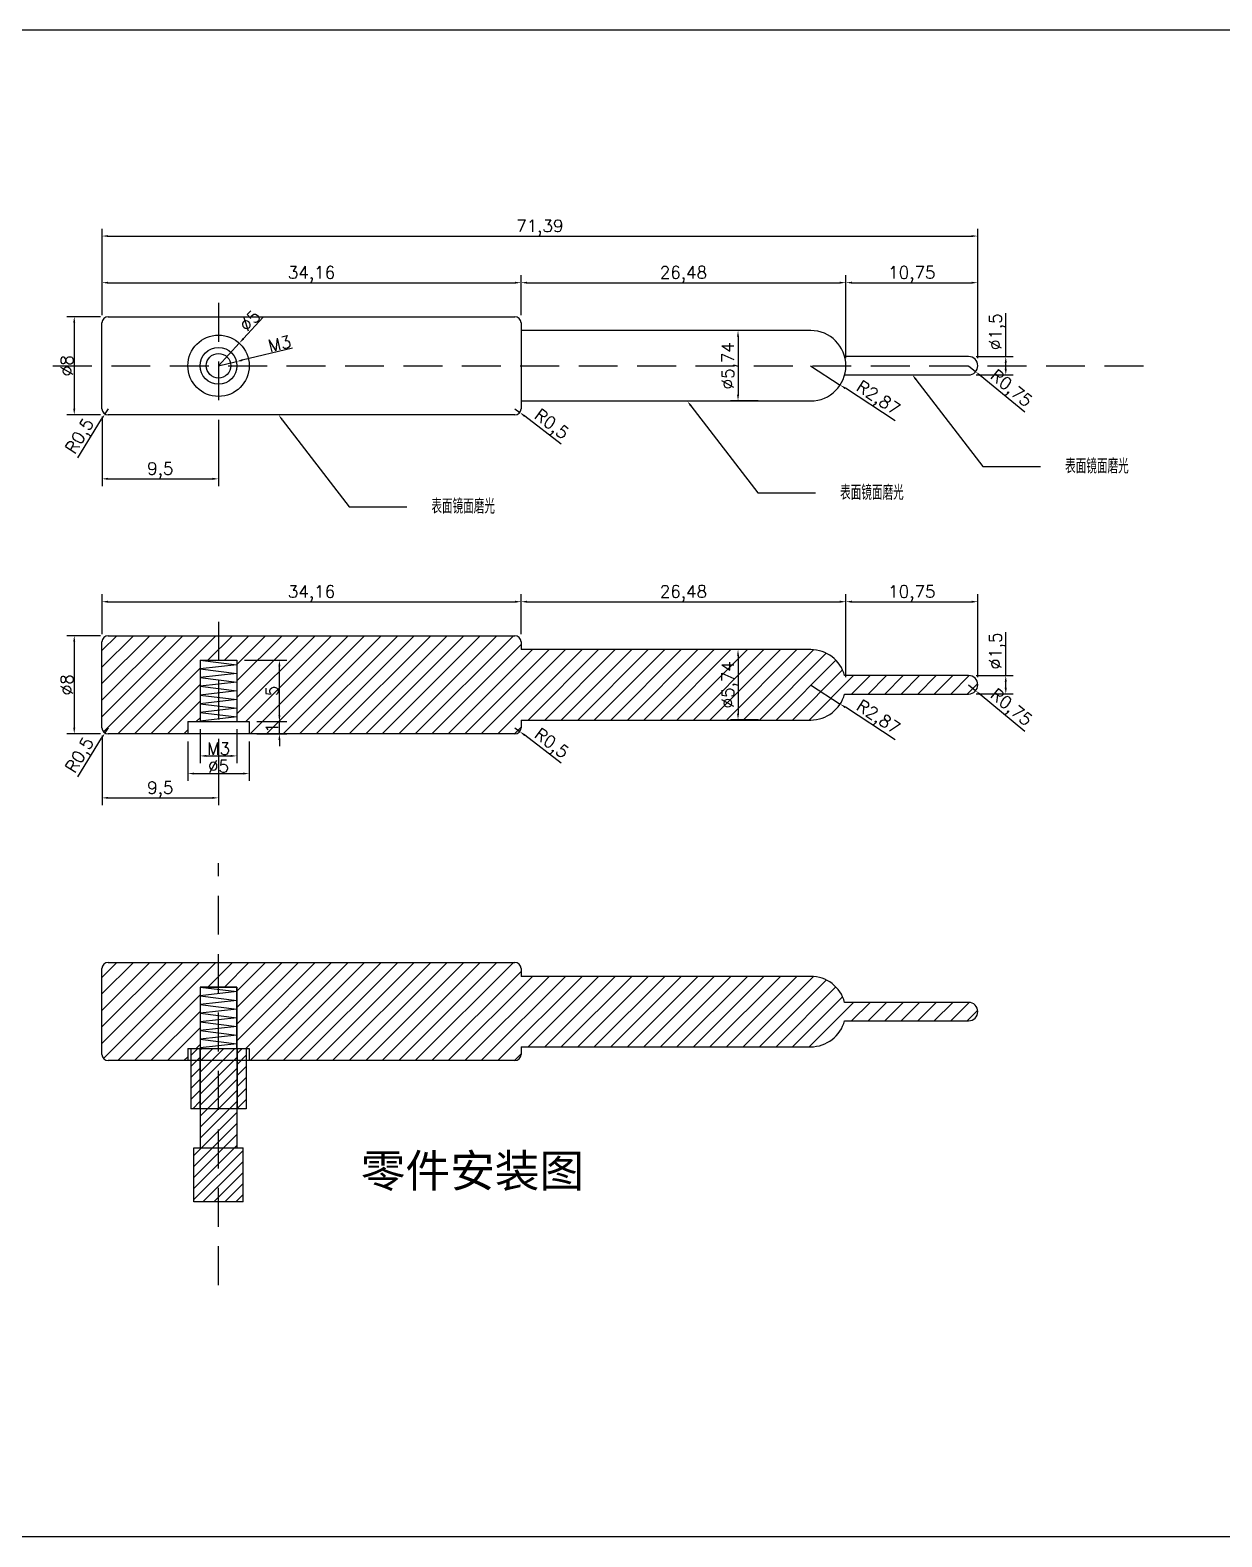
# Model space of a CAD drawing. Header units: millimetres. Extents: x 6817 to 15937, y -5221 to -164.
# Drawn here: x 10218.2 to 10315.4, y -1043.2 to -920.4 of the extents above; entities that cross this region are included whole.
import ezdxf
from ezdxf import colors
from ezdxf.entities.mleader import LeaderData, LeaderLine
from ezdxf.math import Vec2, Vec3

# ---------------------------------------------------------------- set-up
doc = ezdxf.new("R2010")
doc.units = ezdxf.units.MM
doc.linetypes.add('HIDDEN', pattern=[9.525, 6.35, -3.175])
doc.layers.add('图层2', color=108, linetype='Continuous')
doc.styles.get("Standard").update_dxf_attribs({"font": 'txt', "bigfont": 'gbcbig.shx'})
doc.dimstyles.new('ISO-25', dxfattribs={"dimtxt": 1, "dimasz": 0.5, "dimexe": 0.6, "dimexo": 0.625, "dimgap": 0.1, "dimtad": 1, "dimtxsty": 'Standard', "dimcen": 2.5, "dimadec": 0, "dimazin": 0, "dimtfac": 1, "dimtmove": 0, "dimatfit": 3, "dimfxl": 0, "dimarcsym": 0})

# ---------------------------------------------------------------- blocks, each defined once
blk = doc.blocks.new('*D493')
at = {"layer": 'Defpoints', "color": 0, "linetype": 'ByBlock', "transparency": 16777216}
for p in [(10258.22, -940.96), (10224.06, -944.23), (10258.22, -944.23)]:
    blk.add_point(p, dxfattribs=at)
at = {"layer": '图层2', "color": 0, "linetype": 'ByBlock', "lineweight": -2, "transparency": 16777216}
for p, q in [((10224.06, -943.61), (10224.06, -940.36)), ((10258.22, -943.61), (10258.22, -940.36)), ((10224.56, -940.96), (10257.72, -940.96))]:
    blk.add_line(p, q, dxfattribs=at)
at = {"layer": '图层2', "color": 0, "linetype": 'ByBlock', "transparency": 16777216}
for points in [[(10224.56, -940.88), (10224.56, -941.04), (10224.06, -940.96)], [(10257.72, -940.88), (10257.72, -941.04), (10258.22, -940.96)]]:
    blk.add_solid(points, dxfattribs=at)
at = {"layer": '图层2', "color": 0, "linetype": 'ByBlock', "transparency": 16777216, "insert": (10241.14, -940.28), "char_height": 1, "attachment_point": 5}
blk.add_mtext('34,16', dxfattribs=at)
blk = doc.blocks.new('*D494')
at = {"layer": 'Defpoints', "color": 0, "linetype": 'ByBlock', "transparency": 16777216}
for p in [(10284.7, -940.96), (10258.22, -944.23), (10284.7, -947.73)]:
    blk.add_point(p, dxfattribs=at)
at = {"layer": '图层2', "color": 0, "linetype": 'ByBlock', "lineweight": -2, "transparency": 16777216}
for p, q in [((10258.22, -943.61), (10258.22, -940.36)), ((10284.7, -947.11), (10284.7, -940.36)), ((10258.72, -940.96), (10284.2, -940.96))]:
    blk.add_line(p, q, dxfattribs=at)
at = {"layer": '图层2', "color": 0, "linetype": 'ByBlock', "transparency": 16777216}
for points in [[(10258.72, -940.88), (10258.72, -941.04), (10258.22, -940.96)], [(10284.2, -940.88), (10284.2, -941.04), (10284.7, -940.96)]]:
    blk.add_solid(points, dxfattribs=at)
at = {"layer": '图层2', "color": 0, "linetype": 'ByBlock', "transparency": 16777216, "insert": (10271.46, -940.28), "char_height": 1, "attachment_point": 5}
blk.add_mtext('26,48', dxfattribs=at)
blk = doc.blocks.new('*D495')
at = {"layer": 'Defpoints', "color": 0, "linetype": 'ByBlock', "transparency": 16777216}
for p in [(10295.45, -940.96), (10284.7, -947.73), (10295.45, -947.73)]:
    blk.add_point(p, dxfattribs=at)
at = {"layer": '图层2', "color": 0, "linetype": 'ByBlock', "lineweight": -2, "transparency": 16777216}
for p, q in [((10284.7, -947.11), (10284.7, -940.36)), ((10295.45, -947.11), (10295.45, -940.36)), ((10285.2, -940.96), (10294.95, -940.96))]:
    blk.add_line(p, q, dxfattribs=at)
at = {"layer": '图层2', "color": 0, "linetype": 'ByBlock', "transparency": 16777216}
for points in [[(10285.2, -940.88), (10285.2, -941.04), (10284.7, -940.96)], [(10294.95, -940.88), (10294.95, -941.04), (10295.45, -940.96)]]:
    blk.add_solid(points, dxfattribs=at)
at = {"layer": '图层2', "color": 0, "linetype": 'ByBlock', "transparency": 16777216, "insert": (10290.08, -940.28), "char_height": 1, "attachment_point": 5}
blk.add_mtext('10,75', dxfattribs=at)
blk = doc.blocks.new('*D496')
at = {"layer": 'Defpoints', "color": 0, "linetype": 'ByBlock', "transparency": 16777216}
for p in [(10224.56, -943.73), (10221.8, -951.73), (10224.56, -951.73)]:
    blk.add_point(p, dxfattribs=at)
at = {"layer": '图层2', "color": 0, "linetype": 'ByBlock', "lineweight": -2, "transparency": 16777216}
for p, q in [((10223.93, -943.73), (10221.2, -943.73)), ((10221.8, -944.23), (10221.8, -951.23)), ((10223.93, -951.73), (10221.2, -951.73))]:
    blk.add_line(p, q, dxfattribs=at)
at = {"layer": '图层2', "color": 0, "linetype": 'ByBlock', "transparency": 16777216}
for points in [[(10221.71, -944.23), (10221.88, -944.23), (10221.8, -943.73)], [(10221.71, -951.23), (10221.88, -951.23), (10221.8, -951.73)]]:
    blk.add_solid(points, dxfattribs=at)
at = {"layer": '图层2', "color": 0, "linetype": 'ByBlock', "transparency": 16777216, "insert": (10221.2, -947.73), "char_height": 1, "attachment_point": 5, "rotation": 90}
blk.add_mtext('%%C8', dxfattribs=at)
blk = doc.blocks.new('*D497')
at = {"layer": 'Defpoints', "color": 0, "linetype": 'ByBlock', "transparency": 16777216}
for p in [(10278.19, -944.86), (10275.91, -950.6), (10278.19, -950.6)]:
    blk.add_point(p, dxfattribs=at)
at = {"layer": '图层2', "color": 0, "linetype": 'ByBlock', "lineweight": -2, "transparency": 16777216}
for p, q in [((10277.56, -944.86), (10275.31, -944.86)), ((10275.91, -945.36), (10275.91, -950.1)), ((10277.56, -950.6), (10275.31, -950.6))]:
    blk.add_line(p, q, dxfattribs=at)
at = {"layer": '图层2', "color": 0, "linetype": 'ByBlock', "transparency": 16777216}
for points in [[(10275.83, -945.36), (10275.99, -945.36), (10275.91, -944.86)], [(10275.83, -950.1), (10275.99, -950.1), (10275.91, -950.6)]]:
    blk.add_solid(points, dxfattribs=at)
at = {"layer": '图层2', "color": 0, "linetype": 'ByBlock', "transparency": 16777216, "insert": (10275.23, -947.73), "char_height": 1, "attachment_point": 5, "rotation": 90}
blk.add_mtext('%%C5,74', dxfattribs=at)
blk = doc.blocks.new('*D498')
at = {"layer": 'Defpoints', "color": 0, "linetype": 'ByBlock', "transparency": 16777216}
for p in [(10294.7, -946.98), (10297.74, -946.98), (10294.7, -948.48)]:
    blk.add_point(p, dxfattribs=at)
at = {"layer": '图层2', "color": 0, "linetype": 'ByBlock', "lineweight": -2, "transparency": 16777216}
for p, q in [((10297.74, -946.98), (10297.74, -943.45)), ((10295.33, -946.98), (10298.34, -946.98)), ((10297.74, -947.98), (10297.74, -947.48)), ((10295.33, -948.48), (10298.34, -948.48))]:
    blk.add_line(p, q, dxfattribs=at)
at = {"layer": '图层2', "color": 0, "linetype": 'ByBlock', "transparency": 16777216}
for points in [[(10297.65, -947.48), (10297.82, -947.48), (10297.74, -946.98)], [(10297.65, -947.98), (10297.82, -947.98), (10297.74, -948.48)]]:
    blk.add_solid(points, dxfattribs=at)
at = {"layer": '图层2', "color": 0, "linetype": 'ByBlock', "transparency": 16777216, "insert": (10297.05, -944.96), "char_height": 1, "attachment_point": 5, "rotation": 90}
blk.add_mtext('%%C1,5', dxfattribs=at)
blk = doc.blocks.new('*D499')
at = {"layer": 'Defpoints', "color": 0, "linetype": 'ByBlock', "transparency": 16777216}
for p in [(10294.7, -947.73), (10295.28, -948.21)]:
    blk.add_point(p, dxfattribs=at)
at = {"layer": '图层2', "color": 0, "linetype": 'ByBlock', "lineweight": -2, "transparency": 16777216}
for p, q in [((10294.7, -947.73), (10295.28, -948.21)), ((10299.29, -951.52), (10295.66, -948.53))]:
    blk.add_line(p, q, dxfattribs=at)
at = {"layer": '图层2', "color": 0, "linetype": 'ByBlock', "transparency": 16777216}
blk.add_solid([(10295.72, -948.46), (10295.61, -948.59), (10295.28, -948.21)], dxfattribs=at)
at = {"layer": '图层2', "color": 0, "linetype": 'ByBlock', "transparency": 16777216, "insert": (10298.1, -949.66), "char_height": 1, "attachment_point": 5, "rotation": 320.4026}
blk.add_mtext('R0,75', dxfattribs=at)
blk = doc.blocks.new('*D500')
at = {"layer": 'Defpoints', "color": 0, "linetype": 'ByBlock', "transparency": 16777216}
for p in [(10281.83, -947.73), (10284.24, -949.3)]:
    blk.add_point(p, dxfattribs=at)
at = {"layer": '图层2', "color": 0, "linetype": 'ByBlock', "lineweight": -2, "transparency": 16777216}
for p, q in [((10281.83, -947.73), (10284.24, -949.3)), ((10288.73, -952.23), (10284.66, -949.57))]:
    blk.add_line(p, q, dxfattribs=at)
at = {"layer": '图层2', "color": 0, "linetype": 'ByBlock', "transparency": 16777216}
blk.add_solid([(10284.7, -949.5), (10284.61, -949.64), (10284.24, -949.3)], dxfattribs=at)
at = {"layer": '图层2', "color": 0, "linetype": 'ByBlock', "transparency": 16777216, "insert": (10287.28, -950.46), "char_height": 1, "attachment_point": 5, "rotation": 326.9039}
blk.add_mtext('R2,87', dxfattribs=at)
blk = doc.blocks.new('*D501')
at = {"layer": 'Defpoints', "color": 0, "linetype": 'ByBlock', "transparency": 16777216}
for p in [(10257.72, -951.23), (10258.12, -951.53)]:
    blk.add_point(p, dxfattribs=at)
at = {"layer": '图层2', "color": 0, "linetype": 'ByBlock', "lineweight": -2, "transparency": 16777216}
for p, q in [((10257.72, -951.23), (10258.12, -951.53)), ((10261.49, -954.11), (10258.52, -951.84))]:
    blk.add_line(p, q, dxfattribs=at)
at = {"layer": '图层2', "color": 0, "linetype": 'ByBlock', "transparency": 16777216}
blk.add_solid([(10258.57, -951.77), (10258.47, -951.9), (10258.12, -951.53)], dxfattribs=at)
at = {"layer": '图层2', "color": 0, "linetype": 'ByBlock', "transparency": 16777216, "insert": (10260.63, -952.59), "char_height": 1, "attachment_point": 5, "rotation": 322.661}
blk.add_mtext('R0,5', dxfattribs=at)
blk = doc.blocks.new('*D502')
at = {"layer": 'Defpoints', "color": 0, "linetype": 'ByBlock', "transparency": 16777216}
for p in [(10224.3, -951.66), (10224.56, -951.23)]:
    blk.add_point(p, dxfattribs=at)
at = {"layer": '图层2', "color": 0, "linetype": 'ByBlock', "lineweight": -2, "transparency": 16777216}
for p, q in [((10224.56, -951.23), (10224.3, -951.66)), ((10222.09, -955.23), (10224.03, -952.08))]:
    blk.add_line(p, q, dxfattribs=at)
at = {"layer": '图层2', "color": 0, "linetype": 'ByBlock', "transparency": 16777216}
blk.add_solid([(10223.96, -952.04), (10224.1, -952.13), (10224.3, -951.66)], dxfattribs=at)
at = {"layer": '图层2', "color": 0, "linetype": 'ByBlock', "transparency": 16777216, "insert": (10222.35, -953.51), "char_height": 1, "attachment_point": 5, "rotation": 58.3869}
blk.add_mtext('R0,5', dxfattribs=at)
blk = doc.blocks.new('*D503')
at = {"layer": 'Defpoints', "color": 0, "linetype": 'ByBlock', "transparency": 16777216}
for p in [(10224.06, -951.23), (10233.56, -951.73), (10233.56, -956.95)]:
    blk.add_point(p, dxfattribs=at)
at = {"layer": '图层2', "color": 0, "linetype": 'ByBlock', "lineweight": -2, "transparency": 16777216}
for p, q in [((10224.06, -951.86), (10224.06, -957.55)), ((10233.56, -952.36), (10233.56, -957.55)), ((10224.56, -956.95), (10233.06, -956.95))]:
    blk.add_line(p, q, dxfattribs=at)
at = {"layer": '图层2', "color": 0, "linetype": 'ByBlock', "transparency": 16777216}
for points in [[(10224.56, -956.86), (10224.56, -957.03), (10224.06, -956.95)], [(10233.06, -956.86), (10233.06, -957.03), (10233.56, -956.95)]]:
    blk.add_solid(points, dxfattribs=at)
at = {"layer": '图层2', "color": 0, "linetype": 'ByBlock', "transparency": 16777216, "insert": (10228.81, -956.26), "char_height": 1, "attachment_point": 5}
blk.add_mtext('9,5', dxfattribs=at)
blk = doc.blocks.new('*D504')
at = {"layer": 'Defpoints', "color": 0, "linetype": 'ByBlock', "transparency": 16777216}
for p in [(10258.22, -966.96), (10224.06, -970.23), (10258.22, -970.23)]:
    blk.add_point(p, dxfattribs=at)
at = {"layer": '图层2', "color": 0, "linetype": 'ByBlock', "lineweight": -2, "transparency": 16777216}
for p, q in [((10224.06, -969.61), (10224.06, -966.36)), ((10258.22, -969.61), (10258.22, -966.36)), ((10224.56, -966.96), (10257.72, -966.96))]:
    blk.add_line(p, q, dxfattribs=at)
at = {"layer": '图层2', "color": 0, "linetype": 'ByBlock', "transparency": 16777216}
for points in [[(10224.56, -966.88), (10224.56, -967.05), (10224.06, -966.96)], [(10257.72, -966.88), (10257.72, -967.05), (10258.22, -966.96)]]:
    blk.add_solid(points, dxfattribs=at)
at = {"layer": '图层2', "color": 0, "linetype": 'ByBlock', "transparency": 16777216, "insert": (10241.14, -966.28), "char_height": 1, "attachment_point": 5}
blk.add_mtext('34,16', dxfattribs=at)
blk = doc.blocks.new('*D297')
at = {"layer": 'Defpoints', "color": 0, "linetype": 'ByBlock', "transparency": 16777216}
for p in [(10284.7, -966.96), (10258.22, -970.23), (10284.7, -973.73)]:
    blk.add_point(p, dxfattribs=at)
at = {"layer": '图层2', "color": 0, "linetype": 'ByBlock', "lineweight": -2, "transparency": 16777216}
for p, q in [((10258.22, -969.61), (10258.22, -966.36)), ((10284.7, -973.11), (10284.7, -966.36)), ((10258.72, -966.96), (10284.2, -966.96))]:
    blk.add_line(p, q, dxfattribs=at)
at = {"layer": '图层2', "color": 0, "linetype": 'ByBlock', "transparency": 16777216}
for points in [[(10258.72, -966.88), (10258.72, -967.05), (10258.22, -966.96)], [(10284.2, -966.88), (10284.2, -967.05), (10284.7, -966.96)]]:
    blk.add_solid(points, dxfattribs=at)
at = {"layer": '图层2', "color": 0, "linetype": 'ByBlock', "transparency": 16777216, "insert": (10271.46, -966.28), "char_height": 1, "attachment_point": 5}
blk.add_mtext('26,48', dxfattribs=at)
blk = doc.blocks.new('*D505')
at = {"layer": 'Defpoints', "color": 0, "linetype": 'ByBlock', "transparency": 16777216}
for p in [(10295.45, -966.96), (10284.7, -973.73), (10295.45, -973.73)]:
    blk.add_point(p, dxfattribs=at)
at = {"layer": '图层2', "color": 0, "linetype": 'ByBlock', "lineweight": -2, "transparency": 16777216}
for p, q in [((10284.7, -973.11), (10284.7, -966.36)), ((10295.45, -973.11), (10295.45, -966.36)), ((10285.2, -966.96), (10294.95, -966.96))]:
    blk.add_line(p, q, dxfattribs=at)
at = {"layer": '图层2', "color": 0, "linetype": 'ByBlock', "transparency": 16777216}
for points in [[(10285.2, -966.88), (10285.2, -967.05), (10284.7, -966.96)], [(10294.95, -966.88), (10294.95, -967.05), (10295.45, -966.96)]]:
    blk.add_solid(points, dxfattribs=at)
at = {"layer": '图层2', "color": 0, "linetype": 'ByBlock', "transparency": 16777216, "insert": (10290.08, -966.28), "char_height": 1, "attachment_point": 5}
blk.add_mtext('10,75', dxfattribs=at)
blk = doc.blocks.new('*D506')
at = {"layer": 'Defpoints', "color": 0, "linetype": 'ByBlock', "transparency": 16777216}
for p in [(10224.56, -969.73), (10221.8, -977.73), (10224.56, -977.73)]:
    blk.add_point(p, dxfattribs=at)
at = {"layer": '图层2', "color": 0, "linetype": 'ByBlock', "lineweight": -2, "transparency": 16777216}
for p, q in [((10223.93, -969.73), (10221.2, -969.73)), ((10221.8, -970.23), (10221.8, -977.23)), ((10223.93, -977.73), (10221.2, -977.73))]:
    blk.add_line(p, q, dxfattribs=at)
at = {"layer": '图层2', "color": 0, "linetype": 'ByBlock', "transparency": 16777216}
for points in [[(10221.71, -970.23), (10221.88, -970.23), (10221.8, -969.73)], [(10221.71, -977.23), (10221.88, -977.23), (10221.8, -977.73)]]:
    blk.add_solid(points, dxfattribs=at)
at = {"layer": '图层2', "color": 0, "linetype": 'ByBlock', "transparency": 16777216, "insert": (10221.2, -973.73), "char_height": 1, "attachment_point": 5, "rotation": 90}
blk.add_mtext('%%C8', dxfattribs=at)
blk = doc.blocks.new('*D507')
at = {"layer": 'Defpoints', "color": 0, "linetype": 'ByBlock', "transparency": 16777216}
for p in [(10278.19, -970.86), (10275.91, -976.6), (10278.22, -976.6)]:
    blk.add_point(p, dxfattribs=at)
at = {"layer": '图层2', "color": 0, "linetype": 'ByBlock', "lineweight": -2, "transparency": 16777216}
for p, q in [((10277.56, -970.86), (10275.31, -970.86)), ((10275.91, -971.36), (10275.91, -976.1)), ((10277.59, -976.6), (10275.31, -976.6))]:
    blk.add_line(p, q, dxfattribs=at)
at = {"layer": '图层2', "color": 0, "linetype": 'ByBlock', "transparency": 16777216}
for points in [[(10275.83, -971.36), (10275.99, -971.36), (10275.91, -970.86)], [(10275.83, -976.1), (10275.99, -976.1), (10275.91, -976.6)]]:
    blk.add_solid(points, dxfattribs=at)
at = {"layer": '图层2', "color": 0, "linetype": 'ByBlock', "transparency": 16777216, "insert": (10275.23, -973.73), "char_height": 1, "attachment_point": 5, "rotation": 90}
blk.add_mtext('%%C5,74', dxfattribs=at)
blk = doc.blocks.new('*D508')
at = {"layer": 'Defpoints', "color": 0, "linetype": 'ByBlock', "transparency": 16777216}
for p in [(10294.7, -972.98), (10297.74, -972.98), (10294.7, -974.48)]:
    blk.add_point(p, dxfattribs=at)
at = {"layer": '图层2', "color": 0, "linetype": 'ByBlock', "lineweight": -2, "transparency": 16777216}
for p, q in [((10297.74, -972.98), (10297.74, -969.45)), ((10295.33, -972.98), (10298.34, -972.98)), ((10297.74, -973.98), (10297.74, -973.48)), ((10295.33, -974.48), (10298.34, -974.48))]:
    blk.add_line(p, q, dxfattribs=at)
at = {"layer": '图层2', "color": 0, "linetype": 'ByBlock', "transparency": 16777216}
for points in [[(10297.65, -973.48), (10297.82, -973.48), (10297.74, -972.98)], [(10297.65, -973.98), (10297.82, -973.98), (10297.74, -974.48)]]:
    blk.add_solid(points, dxfattribs=at)
at = {"layer": '图层2', "color": 0, "linetype": 'ByBlock', "transparency": 16777216, "insert": (10297.05, -970.97), "char_height": 1, "attachment_point": 5, "rotation": 90}
blk.add_mtext('%%C1,5', dxfattribs=at)
blk = doc.blocks.new('*D509')
at = {"layer": 'Defpoints', "color": 0, "linetype": 'ByBlock', "transparency": 16777216}
for p in [(10294.7, -973.73), (10295.28, -974.21)]:
    blk.add_point(p, dxfattribs=at)
at = {"layer": '图层2', "color": 0, "linetype": 'ByBlock', "lineweight": -2, "transparency": 16777216}
for p, q in [((10294.7, -973.73), (10295.28, -974.21)), ((10299.29, -977.53), (10295.66, -974.53))]:
    blk.add_line(p, q, dxfattribs=at)
at = {"layer": '图层2', "color": 0, "linetype": 'ByBlock', "transparency": 16777216}
blk.add_solid([(10295.72, -974.47), (10295.61, -974.59), (10295.28, -974.21)], dxfattribs=at)
at = {"layer": '图层2', "color": 0, "linetype": 'ByBlock', "transparency": 16777216, "insert": (10298.1, -975.66), "char_height": 1, "attachment_point": 5, "rotation": 320.4026}
blk.add_mtext('R0,75', dxfattribs=at)
blk = doc.blocks.new('*D510')
at = {"layer": 'Defpoints', "color": 0, "linetype": 'ByBlock', "transparency": 16777216}
for p in [(10281.83, -973.73), (10284.24, -975.3)]:
    blk.add_point(p, dxfattribs=at)
at = {"layer": '图层2', "color": 0, "linetype": 'ByBlock', "lineweight": -2, "transparency": 16777216}
for p, q in [((10281.83, -973.73), (10284.24, -975.3)), ((10288.73, -978.23), (10284.66, -975.57))]:
    blk.add_line(p, q, dxfattribs=at)
at = {"layer": '图层2', "color": 0, "linetype": 'ByBlock', "transparency": 16777216}
blk.add_solid([(10284.7, -975.5), (10284.61, -975.64), (10284.24, -975.3)], dxfattribs=at)
at = {"layer": '图层2', "color": 0, "linetype": 'ByBlock', "transparency": 16777216, "insert": (10287.28, -976.47), "char_height": 1, "attachment_point": 5, "rotation": 326.9039}
blk.add_mtext('R2,87', dxfattribs=at)
blk = doc.blocks.new('*D511')
at = {"layer": 'Defpoints', "color": 0, "linetype": 'ByBlock', "transparency": 16777216}
for p in [(10257.72, -977.23), (10258.12, -977.54)]:
    blk.add_point(p, dxfattribs=at)
at = {"layer": '图层2', "color": 0, "linetype": 'ByBlock', "lineweight": -2, "transparency": 16777216}
for p, q in [((10257.72, -977.23), (10258.12, -977.54)), ((10261.49, -980.11), (10258.52, -977.84))]:
    blk.add_line(p, q, dxfattribs=at)
at = {"layer": '图层2', "color": 0, "linetype": 'ByBlock', "transparency": 16777216}
blk.add_solid([(10258.57, -977.77), (10258.47, -977.91), (10258.12, -977.54)], dxfattribs=at)
at = {"layer": '图层2', "color": 0, "linetype": 'ByBlock', "transparency": 16777216, "insert": (10260.63, -978.6), "char_height": 1, "attachment_point": 5, "rotation": 322.661}
blk.add_mtext('R0,5', dxfattribs=at)
blk = doc.blocks.new('*D512')
at = {"layer": 'Defpoints', "color": 0, "linetype": 'ByBlock', "transparency": 16777216}
for p in [(10224.56, -977.23), (10224.3, -977.66)]:
    blk.add_point(p, dxfattribs=at)
at = {"layer": '图层2', "color": 0, "linetype": 'ByBlock', "lineweight": -2, "transparency": 16777216}
for p, q in [((10224.56, -977.23), (10224.3, -977.66)), ((10222.09, -981.24), (10224.03, -978.09))]:
    blk.add_line(p, q, dxfattribs=at)
at = {"layer": '图层2', "color": 0, "linetype": 'ByBlock', "transparency": 16777216}
blk.add_solid([(10223.96, -978.04), (10224.1, -978.13), (10224.3, -977.66)], dxfattribs=at)
at = {"layer": '图层2', "color": 0, "linetype": 'ByBlock', "transparency": 16777216, "insert": (10222.35, -979.52), "char_height": 1, "attachment_point": 5, "rotation": 58.3869}
blk.add_mtext('R0,5', dxfattribs=at)
blk = doc.blocks.new('*D513')
at = {"layer": 'Defpoints', "color": 0, "linetype": 'ByBlock', "transparency": 16777216}
for p in [(10224.06, -977.23), (10233.56, -977.73), (10233.56, -982.95)]:
    blk.add_point(p, dxfattribs=at)
at = {"layer": '图层2', "color": 0, "linetype": 'ByBlock', "lineweight": -2, "transparency": 16777216}
for p, q in [((10224.06, -977.86), (10224.06, -983.55)), ((10233.56, -978.36), (10233.56, -983.55)), ((10224.56, -982.95), (10233.06, -982.95))]:
    blk.add_line(p, q, dxfattribs=at)
at = {"layer": '图层2', "color": 0, "linetype": 'ByBlock', "transparency": 16777216}
for points in [[(10224.56, -982.87), (10224.56, -983.03), (10224.06, -982.95)], [(10233.06, -982.87), (10233.06, -983.03), (10233.56, -982.95)]]:
    blk.add_solid(points, dxfattribs=at)
at = {"layer": '图层2', "color": 0, "linetype": 'ByBlock', "transparency": 16777216, "insert": (10228.81, -982.27), "char_height": 1, "attachment_point": 5}
blk.add_mtext('9,5', dxfattribs=at)
blk = doc.blocks.new('*D514')
at = {"layer": 'Defpoints', "color": 0, "linetype": 'ByBlock', "transparency": 16777216}
for p in [(10231.06, -977.73), (10236.06, -977.73), (10236.06, -980.97)]:
    blk.add_point(p, dxfattribs=at)
at = {"layer": '图层2', "color": 0, "linetype": 'ByBlock', "lineweight": -2, "transparency": 16777216}
for p, q in [((10231.06, -978.36), (10231.06, -981.57)), ((10236.06, -978.36), (10236.06, -981.57)), ((10231.56, -980.97), (10235.56, -980.97))]:
    blk.add_line(p, q, dxfattribs=at)
at = {"layer": '图层2', "color": 0, "linetype": 'ByBlock', "transparency": 16777216}
for points in [[(10231.56, -980.89), (10231.56, -981.05), (10231.06, -980.97)], [(10235.56, -980.89), (10235.56, -981.05), (10236.06, -980.97)]]:
    blk.add_solid(points, dxfattribs=at)
at = {"layer": '图层2', "color": 0, "linetype": 'ByBlock', "transparency": 16777216, "insert": (10233.56, -980.37), "char_height": 1, "attachment_point": 5}
blk.add_mtext('%%C5', dxfattribs=at)
blk = doc.blocks.new('*D515')
at = {"layer": 'Defpoints', "color": 0, "linetype": 'ByBlock', "transparency": 16777216}
for p in [(10232.06, -976.73), (10235.06, -976.73), (10235.06, -979.53)]:
    blk.add_point(p, dxfattribs=at)
at = {"layer": '图层2', "color": 0, "linetype": 'ByBlock', "lineweight": -2, "transparency": 16777216}
for p, q in [((10232.06, -977.36), (10232.06, -980.13)), ((10235.06, -977.36), (10235.06, -980.13)), ((10232.56, -979.53), (10234.56, -979.53))]:
    blk.add_line(p, q, dxfattribs=at)
at = {"layer": '图层2', "color": 0, "linetype": 'ByBlock', "transparency": 16777216}
for points in [[(10232.56, -979.45), (10232.56, -979.61), (10232.06, -979.53)], [(10234.56, -979.45), (10234.56, -979.61), (10235.06, -979.53)]]:
    blk.add_solid(points, dxfattribs=at)
at = {"layer": '图层2', "color": 0, "linetype": 'ByBlock', "transparency": 16777216, "insert": (10233.56, -978.93), "char_height": 1, "attachment_point": 5}
blk.add_mtext('M3', dxfattribs=at)
blk = doc.blocks.new('*D516')
at = {"layer": 'Defpoints', "color": 0, "linetype": 'ByBlock', "transparency": 16777216}
for p in [(10236.06, -976.73), (10238.52, -976.73), (10236.06, -977.73)]:
    blk.add_point(p, dxfattribs=at)
at = {"layer": '图层2', "color": 0, "linetype": 'ByBlock', "lineweight": -2, "transparency": 16777216}
for p, q in [((10238.52, -976.23), (10238.52, -975.73)), ((10236.68, -976.73), (10239.12, -976.73)), ((10238.52, -977.73), (10238.52, -976.73)), ((10236.68, -977.73), (10239.12, -977.73)), ((10238.52, -978.23), (10238.52, -978.73))]:
    blk.add_line(p, q, dxfattribs=at)
at = {"layer": '图层2', "color": 0, "linetype": 'ByBlock', "transparency": 16777216}
for points in [[(10238.44, -976.23), (10238.61, -976.23), (10238.52, -976.73)], [(10238.44, -978.23), (10238.61, -978.23), (10238.52, -977.73)]]:
    blk.add_solid(points, dxfattribs=at)
at = {"layer": '图层2', "color": 0, "linetype": 'ByBlock', "transparency": 16777216, "insert": (10237.92, -977.23), "char_height": 1, "attachment_point": 5, "rotation": 90}
blk.add_mtext('1', dxfattribs=at)
blk = doc.blocks.new('*D517')
at = {"layer": 'Defpoints', "color": 0, "linetype": 'ByBlock', "transparency": 16777216}
for p in [(10235.06, -971.73), (10238.52, -971.73), (10236.06, -976.73)]:
    blk.add_point(p, dxfattribs=at)
at = {"layer": '图层2', "color": 0, "linetype": 'ByBlock', "lineweight": -2, "transparency": 16777216}
for p, q in [((10235.68, -971.73), (10239.12, -971.73)), ((10238.52, -976.23), (10238.52, -972.23)), ((10236.68, -976.73), (10239.12, -976.73))]:
    blk.add_line(p, q, dxfattribs=at)
at = {"layer": '图层2', "color": 0, "linetype": 'ByBlock', "transparency": 16777216}
for points in [[(10238.44, -972.23), (10238.61, -972.23), (10238.52, -971.73)], [(10238.44, -976.23), (10238.61, -976.23), (10238.52, -976.73)]]:
    blk.add_solid(points, dxfattribs=at)
at = {"layer": '图层2', "color": 0, "linetype": 'ByBlock', "transparency": 16777216, "insert": (10237.92, -974.23), "char_height": 1, "attachment_point": 5, "rotation": 90}
blk.add_mtext('5', dxfattribs=at)
blk = doc.blocks.new('*D518')
at = {"layer": 'Defpoints', "color": 0, "linetype": 'ByBlock', "transparency": 16777216}
for p in [(10233.56, -947.73), (10235.02, -947.39)]:
    blk.add_point(p, dxfattribs=at)
at = {"layer": '图层2', "color": 0, "linetype": 'ByBlock', "lineweight": -2, "transparency": 16777216}
for p, q in [((10239.58, -946.31), (10235.5, -947.27)), ((10233.56, -947.73), (10235.02, -947.39))]:
    blk.add_line(p, q, dxfattribs=at)
at = {"layer": '图层2', "color": 0, "linetype": 'ByBlock', "transparency": 16777216}
blk.add_solid([(10235.49, -947.19), (10235.52, -947.35), (10235.02, -947.39)], dxfattribs=at)
at = {"layer": '图层2', "color": 0, "linetype": 'ByBlock', "transparency": 16777216, "insert": (10238.53, -945.94), "char_height": 1, "attachment_point": 5, "rotation": 13.2527}
blk.add_mtext('M3', dxfattribs=at)
blk = doc.blocks.new('*D519')
at = {"layer": 'Defpoints', "color": 0, "linetype": 'ByBlock', "transparency": 16777216}
for p in [(10235.25, -945.89), (10233.56, -947.73)]:
    blk.add_point(p, dxfattribs=at)
at = {"layer": '图层2', "color": 0, "linetype": 'ByBlock', "lineweight": -2, "transparency": 16777216}
for p, q in [((10237.19, -943.78), (10235.59, -945.52)), ((10233.56, -947.73), (10235.25, -945.89))]:
    blk.add_line(p, q, dxfattribs=at)
at = {"layer": '图层2', "color": 0, "linetype": 'ByBlock', "transparency": 16777216}
blk.add_solid([(10235.53, -945.47), (10235.65, -945.58), (10235.25, -945.89)], dxfattribs=at)
at = {"layer": '图层2', "color": 0, "linetype": 'ByBlock', "transparency": 16777216, "insert": (10236.12, -944.06), "char_height": 1, "attachment_point": 5, "rotation": 47.3522}
blk.add_mtext('%%C5', dxfattribs=at)
blk = doc.blocks.new('*D1729')
at = {"layer": 'Defpoints', "color": 0, "linetype": 'ByBlock', "transparency": 16777216}
for p in [(10295.45, -937.16), (10224.06, -944.23), (10295.45, -946.37)]:
    blk.add_point(p, dxfattribs=at)
at = {"layer": '图层2', "color": 0, "linetype": 'ByBlock', "lineweight": -2, "transparency": 16777216}
for p, q in [((10224.06, -943.61), (10224.06, -936.56)), ((10295.45, -945.74), (10295.45, -936.56)), ((10224.56, -937.16), (10294.95, -937.16))]:
    blk.add_line(p, q, dxfattribs=at)
at = {"layer": '图层2', "color": 0, "linetype": 'ByBlock', "transparency": 16777216}
for points in [[(10224.56, -937.08), (10224.56, -937.24), (10224.06, -937.16)], [(10294.95, -937.08), (10294.95, -937.24), (10295.45, -937.16)]]:
    blk.add_solid(points, dxfattribs=at)
at = {"layer": '图层2', "color": 0, "linetype": 'ByBlock', "transparency": 16777216, "insert": (10259.75, -936.48), "char_height": 1, "attachment_point": 5}
blk.add_mtext('71,39', dxfattribs=at)

msp = doc.modelspace()

# ---------------------------------------------------------------- hatches: boundary and pattern name
at = {"layer": '图层2', "linetype": 'ByBlock'}
h = msp.add_hatch(dxfattribs=at)
h.set_pattern_fill('ANSI31', color=4, scale=0.3)
h.set_pattern_definition([(45, (9073.1978, 178.9382), (-0.6735192, 0.6735192), [])])
edge = h.paths.add_edge_path()
edge.add_line((10284.604, -974.484), (10294.702, -974.484))
edge.add_arc((10294.702, -973.734), 0.75, 270, 450)
edge.add_line((10294.702, -972.984), (10284.604, -972.984))
edge.add_arc((10281.834, -973.734), 2.87, 15.14864, 90)
edge.add_line((10281.834, -970.864), (10258.222, -970.864))
edge.add_line((10258.222, -970.864), (10258.222, -970.234))
edge.add_arc((10257.722, -970.234), 0.5, 0, 90)
edge.add_line((10257.722, -969.734), (10233.558, -969.734))
edge.add_line((10233.558, -969.734), (10233.558, -971.735))
edge.add_line((10233.558, -971.735), (10235.058, -971.735))
edge.add_line((10235.058, -971.735), (10235.058, -976.735))
edge.add_line((10235.058, -976.735), (10236.058, -976.735))
edge.add_line((10236.058, -976.735), (10236.058, -977.734))
edge.add_line((10236.058, -977.734), (10257.722, -977.734))
edge.add_arc((10257.722, -977.234), 0.5, 270, 360)
edge.add_line((10258.222, -977.234), (10258.222, -976.604))
edge.add_line((10258.222, -976.604), (10281.834, -976.604))
edge.add_arc((10281.834, -973.734), 2.87, 270, 344.85136)
edge = h.paths.add_edge_path()
edge.add_arc((10224.558, -970.234), 0.5, 90, 180)
edge.add_line((10224.058, -970.234), (10224.058, -977.234))
edge.add_arc((10224.558, -977.234), 0.5, 180, 270)
edge.add_line((10224.558, -977.734), (10231.058, -977.734))
edge.add_line((10231.058, -977.734), (10231.058, -976.735))
edge.add_line((10231.058, -976.735), (10232.058, -976.735))
edge.add_line((10232.058, -976.735), (10232.058, -971.735))
edge.add_line((10232.058, -971.735), (10233.558, -971.735))
edge.add_line((10233.558, -971.735), (10233.558, -969.734))
edge.add_line((10233.558, -969.734), (10224.558, -969.734))
h = msp.add_hatch(dxfattribs=at)
h.set_pattern_fill('ANSI31', color=4, scale=0.3)
h.set_pattern_definition([(45, (9073.1978, 152.30415), (-0.6735192, 0.6735192), [])])
edge = h.paths.add_edge_path()
edge.add_line((10284.604, -1001.118), (10294.702, -1001.118))
edge.add_arc((10294.702, -1000.368), 0.75, 270, 450)
edge.add_line((10294.702, -999.618), (10284.604, -999.618))
edge.add_arc((10281.834, -1000.368), 2.87, 15.14864, 90)
edge.add_line((10281.834, -997.498), (10258.222, -997.498))
edge.add_line((10258.222, -997.498), (10258.222, -996.868))
edge.add_arc((10257.722, -996.868), 0.5, 0, 90)
edge.add_line((10257.722, -996.368), (10233.558, -996.368))
edge.add_line((10233.558, -996.368), (10233.558, -998.369))
edge.add_line((10233.558, -998.369), (10235.058, -998.369))
edge.add_line((10235.058, -998.369), (10235.058, -1003.369))
edge.add_line((10235.058, -1003.369), (10236.058, -1003.369))
edge.add_line((10236.058, -1003.369), (10236.058, -1004.368))
edge.add_line((10236.058, -1004.368), (10257.722, -1004.368))
edge.add_arc((10257.722, -1003.868), 0.5, 270, 360)
edge.add_line((10258.222, -1003.868), (10258.222, -1003.238))
edge.add_line((10258.222, -1003.238), (10281.834, -1003.238))
edge.add_arc((10281.834, -1000.368), 2.87, 270, 344.85136)
edge = h.paths.add_edge_path()
edge.add_line((10233.558, -996.368), (10224.558, -996.368))
edge.add_arc((10224.558, -996.868), 0.5, 90, 180)
edge.add_line((10224.058, -996.868), (10224.058, -1003.868))
edge.add_arc((10224.558, -1003.868), 0.5, 180, 270)
edge.add_line((10224.558, -1004.368), (10231.058, -1004.368))
edge.add_line((10231.058, -1004.368), (10231.058, -1003.369))
edge.add_line((10231.058, -1003.369), (10232.058, -1003.369))
edge.add_line((10232.058, -1003.369), (10232.058, -998.369))
edge.add_line((10232.058, -998.369), (10233.558, -998.369))
edge.add_line((10233.558, -998.369), (10233.558, -996.368))
h = msp.add_hatch(dxfattribs=at)
h.set_pattern_fill('ANSI31', color=4, scale=0.2)
h.set_pattern_definition([(45, (9484.6016, -294.94917), (-0.4490128, 0.4490128), [])])
h.paths.add_polyline_path([(10231.308, -1008.284), (10232.048, -1008.284), (10232.048, -1003.369), (10231.308, -1003.369)])
h.paths.add_polyline_path([(10235.068, -1008.284), (10235.808, -1008.284), (10235.808, -1003.369), (10235.068, -1003.369)])
h = msp.add_hatch(dxfattribs=at)
h.set_pattern_fill('ANSI31', color=4, scale=0.2)
h.set_pattern_definition([(45, (9475.9388, -294.94917), (-0.4490128, 0.4490128), [])])
h.paths.add_polyline_path([(10233.558, -1003.369), (10232.058, -1003.369), (10232.058, -1011.484), (10233.558, -1011.484)])
h.paths.add_polyline_path([(10235.058, -1003.369), (10233.558, -1003.369), (10233.558, -1011.484), (10235.058, -1011.484)])
h.paths.add_polyline_path([(10231.558, -1015.869), (10233.558, -1015.869), (10233.558, -1011.484), (10231.558, -1011.484)])
h.paths.add_polyline_path([(10233.558, -1015.869), (10235.558, -1015.869), (10235.558, -1011.484), (10233.558, -1011.484)])

# ---------------------------------------------------------------- linework, layer by layer
at = {"layer": '图层2', "color": 2, "linetype": 'ByBlock'}
for p, q in [((10425.184, -920.377), (10129.479, -920.377)), ((10425.184, -1043.18), (10129.479, -1043.18)), ((10425.184, -1043.18), (10129.479, -1043.18))]:
    msp.add_line(p, q, dxfattribs=at)
at = {"layer": '图层2', "color": 3, "linetype": 'HIDDEN', "ltscale": 0.5}
for p, q in [((10233.558, -942.609), (10233.558, -954.482)), ((10220.059, -947.73), (10310.056, -947.73)), ((10233.558, -968.613), (10233.558, -980.485)), ((10233.558, -1022.673), (10233.558, -988.259))]:
    msp.add_line(p, q, dxfattribs=at)
at = {"layer": '图层2', "color": 4, "linetype": 'ByBlock'}
for p, q in [((10224.058, -951.23), (10224.058, -944.23)), ((10224.558, -943.73), (10257.722, -943.73)), ((10258.222, -944.23), (10258.222, -951.23)), ((10257.722, -951.73), (10224.558, -951.73)), ((10224.558, -969.734), (10257.722, -969.734)), ((10224.058, -977.234), (10224.058, -970.234)), ((10258.222, -970.234), (10258.222, -970.864)), ((10232.058, -971.735), (10232.058, -976.735)), ((10232.058, -971.735), (10235.058, -971.735)), ((10235.058, -971.735), (10235.058, -976.735)), ((10231.058, -976.735), (10231.058, -977.735)), ((10231.058, -976.735), (10236.058, -976.735)), ((10236.058, -976.735), (10236.058, -977.735)), ((10258.222, -976.604), (10258.222, -977.234)), ((10257.722, -977.734), (10224.558, -977.734)), ((10224.058, -1003.868), (10224.058, -996.868)), ((10224.558, -996.368), (10257.722, -996.368)), ((10258.222, -996.868), (10258.222, -997.498)), ((10232.058, -998.369), (10232.058, -1003.369)), ((10232.058, -998.369), (10235.058, -998.369)), ((10235.058, -998.369), (10235.058, -1003.369)), ((10258.222, -1003.238), (10258.222, -1003.868)), ((10257.722, -1004.368), (10224.558, -1004.368)), ((10231.058, -1003.369), (10231.058, -1004.369)), ((10231.058, -1003.369), (10236.058, -1003.369)), ((10236.058, -1003.369), (10236.058, -1004.369))]:
    msp.add_line(p, q, dxfattribs=at)
at = {"layer": '图层2', "color": 62, "linetype": 'ByBlock'}
for p, q in [((10235.058, -998.369), (10232.058, -998.369)), ((10232.058, -998.369), (10232.058, -1003.369)), ((10235.058, -1003.369), (10235.058, -998.369)), ((10232.058, -1003.369), (10232.058, -1011.484)), ((10235.058, -1003.369), (10235.058, -1011.484)), ((10231.558, -1011.484), (10235.558, -1011.484)), ((10231.558, -1015.869), (10231.558, -1011.484)), ((10235.558, -1015.869), (10235.558, -1011.484)), ((10235.558, -1015.869), (10231.558, -1015.869))]:
    msp.add_line(p, q, dxfattribs=at)
at = {"layer": '图层2', "color": 1, "linetype": 'ByBlock'}
for p, q in [((10231.308, -1003.369), (10231.308, -1008.284)), ((10232.048, -1003.369), (10232.048, -1008.284)), ((10235.068, -1003.369), (10235.068, -1008.284)), ((10235.808, -1003.369), (10235.808, -1008.284)), ((10235.808, -1008.284), (10231.308, -1008.284))]:
    msp.add_line(p, q, dxfattribs=at)
at = {"layer": '图层2', "color": 4, "linetype": 'ByBlock'}
for points in [[(10258.222, -950.6), (10281.834, -950.6, 1), (10281.834, -944.86), (10258.222, -944.86)], [(10284.604, -948.48), (10294.702, -948.48, 1), (10294.702, -946.98), (10284.604, -946.98)], [(10284.604, -972.984, 0.3387311), (10281.834, -970.864), (10258.222, -970.864)], [(10284.604, -974.484), (10294.702, -974.484, 1), (10294.702, -972.984), (10284.604, -972.984)], [(10258.222, -976.604), (10281.834, -976.604, 0.3387311), (10284.604, -974.484, 0.3387311)], [(10284.604, -999.618, 0.3387311), (10281.834, -997.498), (10258.222, -997.498)], [(10284.604, -1001.118), (10294.702, -1001.118, 1), (10294.702, -999.618), (10284.604, -999.618)], [(10258.222, -1003.238), (10281.834, -1003.238, 0.3387311), (10284.604, -1001.118, 0.3387311)]]:
    msp.add_lwpolyline(points, format="xyb", dxfattribs=at)
for points in [[(10232.058, -971.735), (10235.058, -972.11), (10232.058, -972.443), (10235.058, -972.817), (10232.058, -973.15), (10235.058, -973.525), (10232.058, -973.858), (10235.058, -974.233), (10232.058, -974.566), (10235.058, -974.941), (10232.058, -975.274), (10235.058, -975.648), (10232.058, -975.981), (10235.058, -976.356), (10232.058, -976.689)], [(10232.058, -998.369), (10235.058, -998.744), (10232.058, -999.077), (10235.058, -999.451), (10232.058, -999.784), (10235.058, -1000.159), (10232.058, -1000.492), (10235.058, -1000.867), (10232.058, -1001.2), (10235.058, -1001.575), (10232.058, -1001.908), (10235.058, -1002.282), (10232.058, -1002.615), (10235.058, -1002.99), (10232.058, -1003.323)]]:
    msp.add_lwpolyline(points, dxfattribs=at)
at = {"layer": '图层2', "color": 2, "linetype": 'ByBlock'}
for radius in [2.5, 1.5]:
    msp.add_circle((10233.558, -947.73), radius, dxfattribs=at)
at = {"layer": '图层2', "color": 4, "linetype": 'ByBlock'}
msp.add_circle((10233.558, -947.73), 1, dxfattribs=at)
for centre, start, end in [((10224.558, -944.23), 90, 180), ((10257.722, -944.23), 0, 90), ((10224.558, -951.23), 180, 270), ((10257.722, -951.23), 270, 0), ((10224.558, -970.234), 90, 180), ((10257.722, -970.234), 0, 90), ((10224.558, -977.234), 180, 270), ((10257.722, -977.234), 270, 0), ((10224.558, -996.868), 90, 180), ((10257.722, -996.868), 0, 90), ((10224.558, -1003.868), 180, 270), ((10257.722, -1003.868), 270, 0)]:
    msp.add_arc(centre, 0.5, start, end, dxfattribs=at)

# ---------------------------------------------------------------- texts
at = {"color": 2, "insert": (10245.152, -1012.003), "char_height": 2.67108, "width": 31.32319, "attachment_point": 1}
msp.add_mtext('{\\fSimSun|b0|i0|c134|p2;零件安装图}', dxfattribs=at)

# ---------------------------------------------------------------- dimensions: what is measured, and where the dimension line sits
at = {"layer": '图层2', "color": 2, "linetype": 'ByBlock'}
for base, p1, p2, picture, middle in [((10295.452, -937.159), (10224.058, -944.23), (10295.452, -946.37), '*D1729', (10259.755, -936.476)), ((10258.222, -940.959), (10224.058, -944.23), (10258.222, -944.23), '*D493', (10241.14, -940.276)), ((10284.704, -940.959), (10258.222, -944.23), (10284.704, -947.73), '*D494', (10271.463, -940.276)), ((10295.452, -940.959), (10284.704, -947.73), (10295.452, -947.73), '*D495', (10290.078, -940.276)), ((10233.558, -956.946), (10224.058, -951.23), (10233.558, -951.73), '*D503', (10228.808, -956.263)), ((10258.222, -966.962), (10224.058, -970.234), (10258.222, -970.234), '*D504', (10241.14, -966.279)), ((10284.704, -966.962), (10258.222, -970.234), (10284.704, -973.734), '*D297', (10271.463, -966.279)), ((10295.452, -966.962), (10284.704, -973.734), (10295.452, -973.734), '*D505', (10290.078, -966.279)), ((10233.558, -982.95), (10224.058, -977.234), (10233.558, -977.734), '*D513', (10228.808, -982.267))]:
    dim = msp.add_linear_dim(base=base, p1=p1, p2=p2, dimstyle='ISO-25', dxfattribs=at)
    dim.commit()
    dim.dimension.update_dxf_attribs({"geometry": picture, "text_midpoint": middle})
dim = msp.add_radius_dim(center=(10233.558, -947.73), mpoint=(10235.252, -945.891), text='%%C5', dimstyle='ISO-25', dxfattribs=at)
dim.commit()
dim.dimension.update_dxf_attribs({"geometry": '*D519', "text_midpoint": (10236.12, -944.063)})
for base, p1, p2, picture, middle in [((10221.798, -951.73), (10224.558, -943.73), (10224.558, -951.73), '*D496', (10221.198, -947.73)), ((10297.736, -946.98), (10294.702, -948.48), (10294.702, -946.98), '*D498', (10297.053, -944.963)), ((10275.91, -950.6), (10278.188, -944.86), (10278.188, -950.6), '*D497', (10275.227, -947.73)), ((10221.798, -977.734), (10224.558, -969.734), (10224.558, -977.734), '*D506', (10221.198, -973.734)), ((10297.736, -972.984), (10294.702, -974.484), (10294.702, -972.984), '*D508', (10297.053, -970.967)), ((10275.91, -976.604), (10278.188, -970.864), (10278.218, -976.604), '*D507', (10275.227, -973.734))]:
    dim = msp.add_linear_dim(base=base, p1=p1, p2=p2, angle=90, text='%%C<>', dimstyle='ISO-25', dxfattribs=at)
    dim.commit()
    dim.dimension.update_dxf_attribs({"geometry": picture, "text_midpoint": middle})
dim = msp.add_radius_dim(center=(10233.558, -947.73), mpoint=(10235.018, -947.386), text='M3', dimstyle='ISO-25', dxfattribs=at)
dim.commit()
dim.dimension.update_dxf_attribs({"geometry": '*D518', "text_midpoint": (10238.671, -946.526), "dimtype": 164})
for center, mpoint, picture, middle in [((10281.834, -947.73), (10284.238, -949.297), '*D500', (10287.278, -950.463)), ((10294.702, -947.73), (10295.28, -948.208), '*D499', (10298.104, -949.658)), ((10224.558, -951.23), (10224.296, -951.656), '*D502', (10222.351, -953.512)), ((10281.834, -973.734), (10284.238, -975.301), '*D510', (10287.278, -976.467)), ((10294.702, -973.734), (10295.28, -974.212), '*D509', (10298.104, -975.661)), ((10224.558, -977.234), (10224.296, -977.66), '*D512', (10222.351, -979.516))]:
    dim = msp.add_radius_dim(center=center, mpoint=mpoint, dimstyle='ISO-25', dxfattribs=at)
    dim.commit()
    dim.dimension.update_dxf_attribs({"geometry": picture, "text_midpoint": middle})
for center, mpoint, picture, middle in [((10257.722, -951.23), (10258.119, -951.533), '*D501', (10260.219, -953.135)), ((10257.722, -977.234), (10258.119, -977.537), '*D511', (10260.219, -979.139))]:
    dim = msp.add_radius_dim(center=center, mpoint=mpoint, dimstyle='ISO-25', dxfattribs=at)
    dim.commit()
    dim.dimension.update_dxf_attribs({"geometry": picture, "text_midpoint": middle, "dimtype": 164})
for base, p1, p2, picture, middle in [((10238.523, -971.735), (10236.058, -976.735), (10235.058, -971.735), '*D517', (10237.923, -974.235)), ((10238.523, -976.735), (10236.058, -977.735), (10236.058, -976.735), '*D516', (10237.923, -977.235))]:
    dim = msp.add_linear_dim(base=base, p1=p1, p2=p2, angle=90, dimstyle='ISO-25', dxfattribs=at)
    dim.commit()
    dim.dimension.update_dxf_attribs({"geometry": picture, "text_midpoint": middle})
for base, p1, p2, text, picture, middle in [((10235.058, -979.529), (10232.058, -976.735), (10235.058, -976.735), 'M3', '*D515', (10233.558, -978.929)), ((10236.058, -980.968), (10231.058, -977.735), (10236.058, -977.734), '%%C<>', '*D514', (10233.558, -980.368))]:
    dim = msp.add_linear_dim(base=base, p1=p1, p2=p2, text=text, dimstyle='ISO-25', dxfattribs=at)
    dim.commit()
    dim.dimension.update_dxf_attribs({"geometry": picture, "text_midpoint": middle})

# ---------------------------------------------------------------- leaders
ml = msp.add_multileader_mtext('Standard', dxfattribs=at)
ml.set_content('表面镜面磨光', color=2)
ml.set_leader_properties()
ml.build(insert=Vec2(0, 0))
ml.multileader.update_dxf_attribs({"text_right_attachment_type": 6, "dogleg_length": 0.36, "arrow_head_size": 0.5})
ctx = ml.context
ctx.base_point, ctx.char_height, ctx.arrow_head_size, ctx.plane_origin = Vec3(10300.576, -955.95), 1.2, 0.5, Vec3(10290.114, -948.457)
ctx.right_attachment = 6
notes = []
notes.append((ctx, [(0, (1, 1, 0), (10300.216, -955.95), (1, 0), 0.36, [(0, [(10290.114, -948.457), (10295.869, -955.95)], 0, [])])]))
ctx.mtext.insert, ctx.mtext.flow_direction = Vec3(10302.576, -955.311), 5
ml = msp.add_multileader_mtext('Standard', dxfattribs=at)
ml.set_content('表面镜面磨光', color=2)
ml.set_leader_properties()
ml.build(insert=Vec2(0, 0))
ml.multileader.update_dxf_attribs({"text_right_attachment_type": 6, "dogleg_length": 0.36, "arrow_head_size": 0.5})
ctx = ml.context
ctx.base_point, ctx.char_height, ctx.arrow_head_size, ctx.plane_origin = Vec3(10282.234, -958.1), 1.2, 0.5, Vec3(10271.772, -950.607)
ctx.right_attachment = 6
notes.append((ctx, [(0, (1, 1, 0), (10281.874, -958.1), (1, 0), 0.36, [(0, [(10271.772, -950.607), (10277.526, -958.1)], 0, [])])]))
ctx.mtext.insert, ctx.mtext.flow_direction = Vec3(10284.234, -957.461), 5
ml = msp.add_multileader_mtext('Standard', dxfattribs=at)
ml.set_content('表面镜面磨光', color=2)
ml.set_leader_properties()
ml.build(insert=Vec2(0, 0))
ml.multileader.update_dxf_attribs({"text_right_attachment_type": 6, "dogleg_length": 0.36, "arrow_head_size": 0.5})
ctx = ml.context
ctx.base_point, ctx.char_height, ctx.arrow_head_size, ctx.plane_origin = Vec3(10248.912, -959.224), 1.2, 0.5, Vec3(10238.45, -951.73)
ctx.right_attachment = 6
notes.append((ctx, [(0, (1, 1, 0), (10248.552, -959.224), (1, 0), 0.36, [(0, [(10238.45, -951.73), (10244.205, -959.224)], 0, [])])]))
ctx.mtext.insert, ctx.mtext.flow_direction = Vec3(10250.912, -958.584), 5
for ctx, leaders in notes:
    for number, flags, end, landing, length, lines in leaders:
        leader = LeaderData()
        leader.index, (leader.has_last_leader_line, leader.has_dogleg_vector, leader.attachment_direction) = number, flags
        leader.last_leader_point, leader.dogleg_vector, leader.dogleg_length = Vec3(end), Vec3(landing), length
        for number, points, colour, breaks in lines:
            line = LeaderLine()
            line.index, line.vertices, line.color, line.breaks = number, Vec3.list(points), colors.encode_raw_color(colour), breaks
            leader.lines.append(line)
        ctx.leaders.append(leader)

doc.saveas('drawing.dxf')
